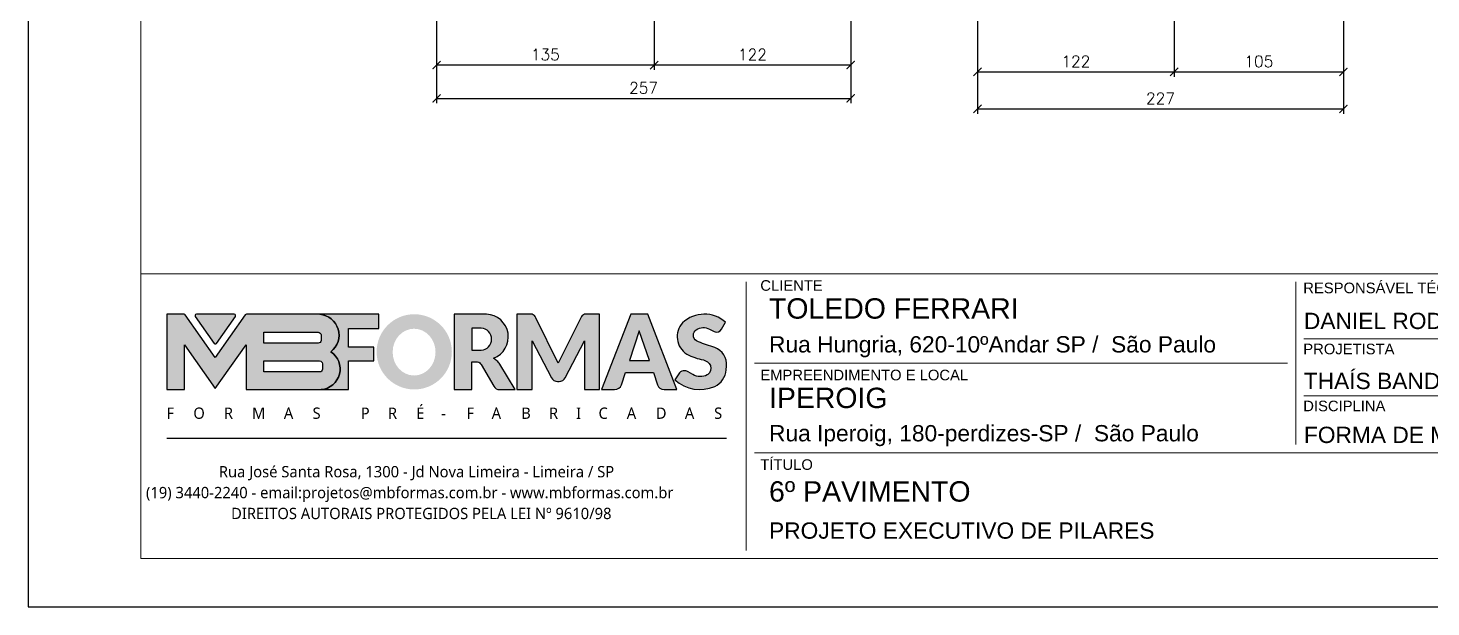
# Model space of a CAD drawing. Extents: x -23436 to 4767, y -4131 to 9755.
# Drawn here: x -15921 to -15051, y -518 to -159 of the extents above; entities that cross this region are included whole.
import ezdxf

# ---------------------------------------------------------------- set-up
doc = ezdxf.new("R2010")
doc.units = 0
doc.header["$PDMODE"] = 2
doc.header["$PDSIZE"] = 10
doc.layers.get('0').update_dxf_attribs({"lineweight": 13})
doc.layers.get('Defpoints').update_dxf_attribs({"lineweight": 13})
doc.layers.add('Cota', color=4, linetype='Continuous')
doc.layers.add('MB Logo', color=254, linetype='Continuous')
doc.layers.add('FOLHA MB', color=7, linetype='Continuous', lineweight=13)
doc.layers.add('Laje_Perimetro', color=7, linetype='Continuous', plot=False)
doc.styles.add('MB_C01', font='arial.ttf', dxfattribs={"height": 1.3})
doc.styles.add('MB_C02', font='arial.ttf', dxfattribs={"height": 2})
doc.styles.add('MB_C03', font='arial.ttf', dxfattribs={"height": 2.5})
doc.styles.add('MtXpl_Lucida_Sans_Un', font='l_10646.ttf')
doc.styles.add('ROMANS', font='romans.shx')
doc.dimstyles.new('Cota Paínel', dxfattribs={"dimtxt": 7, "dimasz": 5, "dimexe": 3, "dimexo": 3, "dimgap": 3, "dimtad": 1, "dimdec": 1, "dimzin": 12, "dimdsep": 46, "dimtxsty": 'ROMANS', "dimblk": 'ARCHTICK', "dimcen": 0, "dimclrd": 4, "dimclre": 4, "dimclrt": 1, "dimadec": 1, "dimazin": 3, "dimtfac": 1, "dimtdec": 1, "dimtmove": 0, "dimatfit": 3, "dimldrblk": 'OBLIQUE', "dimfxl": 0, "dimtolj": 1, "dimtzin": 12, "dimarcsym": 0})

# ---------------------------------------------------------------- blocks, each defined once
blk = doc.blocks.new('MB-NOVO')
at = {"layer": 'MB Logo', "linetype": 'Continuous'}
h = blk.add_hatch(color=256, dxfattribs=at)
h.dxf.hatch_style = 1
h.set_gradient(color1=(242, 132, 69), color2=(247, 180, 141), rotation=90, tint=1)
h.paths.add_polyline_path([(-18529.6, 10980.8), (-18475.7, 10980.8, 0.706757), (-18468.7, 11008, 0.681802), (-18476.7, 11034.9), (-18529.4, 11034.9, 0.243712), (-18530.2, 11034.5), (-18551.7, 11003.9), (-18573.3, 11034.5, 0.243712), (-18574.1, 11034.9), (-18586.5, 11034.9), (-18586.5, 10980.8), (-18573.9, 10980.8), (-18573.9, 11012.9), (-18551.7, 10981.5), (-18529.6, 11012.9)])
h.paths.add_polyline_path([(-18516.8, 11014.1), (-18516.8, 11022), (-18477.8, 11022, -0.414214), (-18475.8, 11020), (-18475.8, 11016.1, -0.414214), (-18477.8, 11014.1)], flags=16)
h.paths.add_polyline_path([(-18516.8, 11001.4), (-18476.8, 11001.4, -0.414214), (-18474.8, 10999.4), (-18474.8, 10995.5, -0.414214), (-18476.8, 10993.5), (-18516.8, 10993.5)], flags=16)
at = {"layer": 'MB Logo', "true_color": 0x262626}
h = blk.add_hatch(color=250, dxfattribs=at)
h.dxf.hatch_style = 1
h.paths.add_polyline_path([(-18537.3, 11033.3, 0.60809), (-18538.1, 11034.9), (-18565.3, 11034.9, 0.60809), (-18566.1, 11033.3), (-18552.5, 11014, 0.518202), (-18550.9, 11014)])
h = blk.add_hatch(color=250, dxfattribs=at)
h.dxf.hatch_style = 1
h.paths.add_polyline_path([(-18456.2, 11011.3), (-18456.2, 11024.6), (-18434.2, 11024.6), (-18434.2, 11034.9), (-18476.7, 11034.9, -0.681802), (-18468.7, 11008, -0.706757), (-18475.7, 10980.8), (-18456.2, 10980.8), (-18456.2, 11001.4), (-18437.8, 11001.4), (-18437.8, 11011.3)])
h = blk.add_hatch(color=250, dxfattribs=at)
h.dxf.hatch_style = 1
h.paths.add_polyline_path([(-18435.9, 11007.9, 1), (-18381.9, 11007.9, 1)])
edge = h.paths.add_edge_path(flags=16)
edge.add_ellipse((-18409, 11007.7), major_axis=(0, 16.8), ratio=0.916255, start_angle=0, end_angle=360)
h = blk.add_hatch(color=250, dxfattribs=at)
h.dxf.hatch_style = 1
h.paths.add_polyline_path([(-18357, 11034.9), (-18380.2, 11034.9), (-18380.2, 10980.8), (-18367.6, 10980.8), (-18367.6, 11000.7), (-18363.4, 11000.7, -0.195765), (-18360.9, 10998.9), (-18351.8, 10983.2, 0.261385), (-18347.5, 10980.8), (-18336.4, 10980.8), (-18347.5, 10999, 0.082429), (-18349.6, 11001.5), (-18351.9, 11003.4, 0.81838)])
h.paths.add_polyline_path([(-18360.8, 11009), (-18367.6, 11009), (-18367.6, 11025), (-18360.8, 11025, -0.92578)], flags=16)
h = blk.add_hatch(color=250, dxfattribs=at)
h.dxf.hatch_style = 1
h.paths.add_polyline_path([(-18286.6, 11015.9), (-18286.6, 10980.8), (-18275.8, 10980.8), (-18275.8, 11034.9), (-18286.6, 11034.9, 0.216647), (-18289.4, 11032.4), (-18305.5, 10999.8), (-18321.6, 11032.7, 0.199908), (-18324.3, 11034.9), (-18335.2, 11034.9), (-18335.2, 10980.8), (-18324.3, 10980.8), (-18324.3, 11015.9), (-18310.4, 10989.3, 0.279644), (-18306, 10986.6, 0.340986), (-18300.5, 10989.3)])
h = blk.add_hatch(color=250, dxfattribs=at)
h.dxf.hatch_style = 1
h.paths.add_polyline_path([(-18274.4, 10980.8), (-18265, 10980.8, 0.322517), (-18260.2, 10984.3), (-18257.3, 10993), (-18237.2, 10993), (-18234.3, 10984.3, 0.322517), (-18229.5, 10980.8), (-18220.3, 10980.8), (-18241.2, 11034.9), (-18253.4, 11034.9)])
h.paths.add_polyline_path([(-18254.4, 11001.6), (-18247.3, 11023), (-18240.1, 11001.6)], flags=16)
h = blk.add_hatch(color=250, dxfattribs=at)
h.dxf.hatch_style = 1
h.paths.add_polyline_path([(-18206, 11024, -0.247671), (-18196.9, 11024.3), (-18193.5, 11022.5, 0.40799), (-18188.2, 11024.1), (-18185.4, 11029.1, 0.392837), (-18216.2, 11028.7, 0.467779), (-18213.3, 11006.3, 0.077523), (-18201.2, 11002.1, -0.214206), (-18196.1, 10997.9, -0.284295), (-18198.2, 10991.4, -0.26924), (-18208.8, 10991.6), (-18212.2, 10993.6, 0.407727), (-18219, 10992.1), (-18221.8, 10987.7, 0.296878), (-18193.2, 10983.1, 0.272251), (-18184.9, 10995.3), (-18184.6, 10997.9, 0.348906), (-18193.7, 11011.2), (-18200.4, 11013.5, -0.045018), (-18205.8, 11015.7, -0.618284)])
at = {"layer": 'MB Logo', "linetype": 'Continuous'}
blk.add_line((-18586.5, 10945.9), (-18184.8, 10945.9), dxfattribs=at)
at = {"layer": 'MB Logo', "color": 23, "linetype": 'Continuous', "true_color": 0xf28445}
for points in [[(-18573.3, 11034.5, 0.243712), (-18574.1, 11034.9), (-18586.5, 11034.9), (-18586.5, 10980.8), (-18573.9, 10980.8), (-18573.9, 11012.9), (-18551.7, 10981.5), (-18529.6, 11012.9), (-18529.6, 10980.8), (-18475.7, 10980.8, 0.706757), (-18468.7, 11008, 0.681802), (-18476.7, 11034.9), (-18529.4, 11034.9, 0.243712), (-18530.2, 11034.5), (-18551.7, 11003.9)], [(-18516.8, 11022), (-18477.8, 11022, -0.414214), (-18475.8, 11020), (-18475.8, 11016.1, -0.414214), (-18477.8, 11014.1), (-18516.8, 11014.1)], [(-18516.8, 11001.4), (-18476.8, 11001.4, -0.414214), (-18474.8, 10999.4), (-18474.8, 10995.5, -0.414214), (-18476.8, 10993.5), (-18516.8, 10993.5)]]:
    blk.add_lwpolyline(points, format="xyb", close=True, dxfattribs=at)
at = {"layer": 'MB Logo', "color": 250, "true_color": 0x262626}
for points in [[(-18537.3, 11033.3, 0.60809), (-18538.1, 11034.9), (-18565.3, 11034.9, 0.60809), (-18566.1, 11033.3), (-18552.5, 11014, 0.518202), (-18550.9, 11014)], [(-18437.8, 11011.3), (-18456.2, 11011.3), (-18456.2, 11024.6), (-18434.2, 11024.6), (-18434.2, 11034.9), (-18476.7, 11034.9, -0.681802), (-18468.7, 11008, -0.706757), (-18475.7, 10980.8), (-18456.2, 10980.8), (-18456.2, 11001.4), (-18437.8, 11001.4)], [(-18347.5, 10980.8), (-18336.4, 10980.8), (-18347.5, 10999, 0.082429), (-18349.6, 11001.5), (-18351.9, 11003.4, 0.81838), (-18357, 11034.9), (-18380.2, 11034.9), (-18380.2, 10980.8), (-18367.6, 10980.8), (-18367.6, 11000.7), (-18363.4, 11000.7, -0.209789), (-18360.8, 10998.7), (-18351.8, 10983.2, 0.261385)], [(-18286.6, 11015.9), (-18286.6, 10980.8), (-18275.8, 10980.8), (-18275.8, 11034.9), (-18286.6, 11034.9, 0.216647), (-18289.4, 11032.4), (-18305.5, 10999.8), (-18321.5, 11032.4, 0.216647), (-18324.3, 11034.9), (-18335.2, 11034.9), (-18335.2, 10980.8), (-18324.3, 10980.8), (-18324.3, 11015.9), (-18310.4, 10989.3, 0.279644), (-18306, 10986.6), (-18304.9, 10986.6, 0.279644), (-18300.5, 10989.3)], [(-18265, 10980.8, 0.322517), (-18260.2, 10984.3), (-18257.3, 10993), (-18237.2, 10993), (-18234.3, 10984.3, 0.322517), (-18229.5, 10980.8), (-18220.3, 10980.8), (-18241.2, 11034.9), (-18253.4, 11034.9), (-18274.4, 10980.8)], [(-18206.2, 11015.9, -0.549626), (-18206.4, 11023.8, -0.258723), (-18196.9, 11024.3), (-18193.5, 11022.5, 0.40799), (-18188.2, 11024.1), (-18185.4, 11029.1, 0.392837), (-18216.2, 11028.7, 0.467779), (-18213.3, 11006.3, 0.077523), (-18201.2, 11002.1, -0.203897), (-18196.3, 10998.2), (-18196.1, 10997.8, -0.267611), (-18198, 10991.6), (-18198.5, 10991.3, -0.261145), (-18208.8, 10991.6), (-18212.2, 10993.6, 0.407727), (-18219, 10992.1), (-18221.8, 10987.7, 0.296878), (-18193.2, 10983.1, 0.265963), (-18184.9, 10994.9), (-18184.7, 10997.6, 0.340466), (-18193.1, 11011), (-18200.4, 11013.5, -0.049298)], [(-18367.6, 11009), (-18360.8, 11009, 0.92578), (-18360.8, 11025), (-18367.6, 11025)]]:
    blk.add_lwpolyline(points, format="xyb", close=True, dxfattribs=at)
blk.add_lwpolyline([(-18247.3, 11023), (-18254.4, 11001.6), (-18240.1, 11001.6)], close=True, dxfattribs=at)
at = {"layer": 'MB Logo', "color": 250, "true_color": 0x262626, "style": 'MtXpl_Lucida_Sans_Un'}
for s, height, p in [('É', 8.12, (-18407.5, 10959.8)), ('F', 8.12, (-18586.8, 10959.8)), ('O', 8.12, (-18567.5, 10959.8)), ('R', 8.12, (-18545.6, 10959.8)), ('M', 8.12, (-18525.4, 10959.8)), ('A', 8.12, (-18502.5, 10959.8)), ('S', 8.12, (-18481.9, 10959.8)), ('P', 8.12, (-18447.3, 10959.8)), ('R', 8.12, (-18427.8, 10959.8)), ('-', 8.12, (-18389.6, 10959.8)), ('F', 8.12, (-18371.4, 10959.8)), ('A', 8.12, (-18353.3, 10959.8)), ('B', 8.12, (-18332.1, 10959.8)), ('R', 8.12, (-18312.2, 10959.8)), ('I', 8.12, (-18292.7, 10959.8)), ('C', 8.12, (-18276.6, 10959.8)), ('A', 8.12, (-18256.3, 10959.8)), ('D', 8.12, (-18235.5, 10959.8)), ('A', 8.12, (-18214.6, 10959.8)), ('S', 8.12, (-18193.6, 10959.8)), ('DIREITOS AUTORAIS PROTEGIDOS PELA LEI Nº 9610/98', 8.122, (-18540.4, 10887.8))]:
    blk.add_text(s, height=height, dxfattribs=at).set_placement(p)
at = {"layer": 'MB Logo', "style": 'MtXpl_Lucida_Sans_Un'}
for s, p in [('Rua José Santa Rosa, 1300 - Jd Nova Limeira - Limeira / SP', (-18549.2, 10917.8)), ('(19) 3440-2240 - email:projetos@mbformas.com.br - www.mbformas.com.br', (-18601.5, 10902.8))]:
    blk.add_text(s, height=8.122, dxfattribs=at).set_placement(p)
blk = doc.blocks.new('A$C169d8357')
at = {"layer": 'FOLHA MB', "color": 1}
for p, q in [((1109.82, 356.72), (70, 356.72)), ((445.65, 351.67), (445.65, 184.99)), ((786.55, 351.67), (786.55, 250.65)), ((938.09, 316.32), (791.61, 316.32)), ((781.5, 301.16), (450.7, 301.16)), ((938.09, 280.96), (791.61, 280.96)), ((938.09, 245.6), (450.7, 245.6))]:
    blk.add_line(p, q, dxfattribs=at)
for points in [[(0, 1199.94), (0, 149.94), (1485.02, 149.94), (1485.02, 1199.94)], [(70, 1169.94), (70, 179.94), (1455.02, 179.94), (1455.02, 1169.94)]]:
    blk.add_lwpolyline(points, close=True, dxfattribs=at)
at = {"layer": 'MB Logo', "xscale": 0.8642040370897565, "yscale": 0.8642040370897565, "zscale": 0.8642040370897565}
blk.add_blockref('MB-NOVO', (16148.65, -9204.85), dxfattribs=at)
at = {"layer": 'FOLHA MB', "color": 6}
for s, height, style, p in [('CLIENTE', 6.566, 'MB_C01', (454.33, 346.12)), ('RESPONSÁVEL TÉCNICO', 6.5663, 'MB_C01', (791.21, 344.6)), ('Rua Hungria, 620-10ºAndar SP /  São Paulo', 10.102, 'MB_C02', (459.73, 307.83)), ('PROJETISTA', 6.566, 'MB_C01', (791.21, 306.72)), ('EMPREENDIMENTO E LOCAL', 6.5663, 'MB_C01', (454.33, 290.56)), ('DISCIPLINA', 6.566, 'MB_C01', (791.21, 271.36)), ('Rua Iperoig, 180-perdizes-SP /  São Paulo', 10.102, 'MB_C02', (459.73, 252.69)), ('TÍTULO', 6.566, 'MB_C01', (454.33, 234.99)), ('PROJETO EXECUTIVO DE PILARES', 10.102, 'MB_C02', (459.73, 192.28))]:
    blk.add_text(s, height=height, dxfattribs=dict(at, style=style)).set_placement(p)
at = {"layer": 'FOLHA MB', "color": 5}
for s, height, style, p in [('TOLEDO FERRARI', 12.6276, 'MB_C03', (459.73, 328.83)), ('DANIEL RODRIGUES', 10.102, 'MB_C02', (791.61, 322.38)), ('THAÍS BANDEIRA', 10.102, 'MB_C02', (791.51, 285.11)), ('IPEROIG', 12.628, 'MB_C03', (459.73, 273.34)), ('FORMA DE MADEIRA', 10.102, 'MB_C02', (791.61, 251.66)), ('6º PAVIMENTO', 12.6276, 'MB_C03', (459.73, 215.3))]:
    blk.add_text(s, height=height, dxfattribs=dict(at, style=style)).set_placement(p)
blk = doc.blocks.new('_ArchTick')
at = {"color": 0, "linetype": 'ByBlock', "const_width": 0.15}
blk.add_lwpolyline([(-0.5, -0.5), (0.5, 0.5)], dxfattribs=at)
blk = doc.blocks.new('*D753')
at = {"layer": 'Cota', "color": 4, "lineweight": -2, "transparency": 16777216}
for p, q in [((-15332.26, -132.21), (-15332.26, -188.76)), ((-15210.26, -132.21), (-15210.26, -188.76)), ((-15332.26, -185.76), (-15210.26, -185.76))]:
    blk.add_line(p, q, dxfattribs=at)
at = {"layer": 'Defpoints', "color": 0, "transparency": 16777216}
for p in [(-15332.26, -129.21), (-15210.26, -129.21), (-15210.26, -185.76)]:
    blk.add_point(p, dxfattribs=at)
at = {"layer": 'Cota', "color": 4, "lineweight": -2, "transparency": 16777216, "xscale": 5, "yscale": 5, "zscale": 5, "rotation": 180}
blk.add_blockref('_ArchTick', (-15332.26, -185.76), dxfattribs=at)
at = {"layer": 'Cota', "color": 4, "lineweight": -2, "transparency": 16777216, "xscale": 5, "yscale": 5, "zscale": 5}
blk.add_blockref('_ArchTick', (-15210.26, -185.76), dxfattribs=at)
at = {"layer": 'Cota', "color": 1, "transparency": 16777216, "insert": (-15271.26, -179.26), "char_height": 7, "attachment_point": 5, "style": 'ROMANS'}
blk.add_mtext('\\A1;122', dxfattribs=at)
blk = doc.blocks.new('_OBLIQUE')
at = {"color": 0, "linetype": 'ByBlock', "lineweight": -2}
for p, q in [((0, 0), (-1, 0)), ((-0.5, -0.5), (0.5, 0.5))]:
    blk.add_line(p, q, dxfattribs=at)
blk = doc.blocks.new('*D754')
at = {"layer": 'Cota', "color": 4, "lineweight": -2, "transparency": 16777216}
for p, q in [((-15210.26, -132.21), (-15210.26, -188.76)), ((-15105.26, -132.21), (-15105.26, -188.76)), ((-15210.26, -185.76), (-15105.26, -185.76))]:
    blk.add_line(p, q, dxfattribs=at)
at = {"layer": 'Defpoints', "color": 0, "transparency": 16777216}
for p in [(-15210.26, -129.21), (-15105.26, -129.21), (-15105.26, -185.76)]:
    blk.add_point(p, dxfattribs=at)
at = {"layer": 'Cota', "color": 4, "lineweight": -2, "transparency": 16777216, "xscale": 5, "yscale": 5, "zscale": 5, "rotation": 180}
blk.add_blockref('_ArchTick', (-15210.26, -185.76), dxfattribs=at)
at = {"layer": 'Cota', "color": 4, "lineweight": -2, "transparency": 16777216, "xscale": 5, "yscale": 5, "zscale": 5}
blk.add_blockref('_ArchTick', (-15105.26, -185.76), dxfattribs=at)
at = {"layer": 'Cota', "color": 1, "transparency": 16777216, "insert": (-15157.76, -179.26), "char_height": 7, "attachment_point": 5, "style": 'ROMANS'}
blk.add_mtext('\\A1;105', dxfattribs=at)
blk = doc.blocks.new('*D755')
at = {"layer": 'Cota', "color": 4, "lineweight": -2, "transparency": 16777216}
for p, q in [((-15332.26, -132.21), (-15332.26, -211.69)), ((-15105.26, -132.21), (-15105.26, -211.69)), ((-15332.26, -208.69), (-15105.26, -208.69))]:
    blk.add_line(p, q, dxfattribs=at)
at = {"layer": 'Defpoints', "color": 0, "transparency": 16777216}
for p in [(-15332.26, -129.21), (-15105.26, -129.21), (-15105.26, -208.69)]:
    blk.add_point(p, dxfattribs=at)
at = {"layer": 'Cota', "color": 4, "lineweight": -2, "transparency": 16777216, "xscale": 5, "yscale": 5, "zscale": 5, "rotation": 180}
blk.add_blockref('_ArchTick', (-15332.26, -208.69), dxfattribs=at)
at = {"layer": 'Cota', "color": 4, "lineweight": -2, "transparency": 16777216, "xscale": 5, "yscale": 5, "zscale": 5}
blk.add_blockref('_ArchTick', (-15105.26, -208.69), dxfattribs=at)
at = {"layer": 'Cota', "color": 1, "transparency": 16777216, "insert": (-15218.76, -202.19), "char_height": 7, "attachment_point": 5, "style": 'ROMANS'}
blk.add_mtext('\\A1;227', dxfattribs=at)
blk = doc.blocks.new('*D758')
at = {"layer": 'Cota', "color": 4, "lineweight": -2, "transparency": 16777216}
for p, q in [((-15667.96, -132.21), (-15667.96, -205.22)), ((-15410.96, -132.21), (-15410.96, -205.22)), ((-15667.96, -202.22), (-15410.96, -202.22))]:
    blk.add_line(p, q, dxfattribs=at)
at = {"layer": 'Defpoints', "color": 0, "transparency": 16777216}
for p in [(-15667.96, -129.21), (-15410.96, -129.21), (-15410.96, -202.22)]:
    blk.add_point(p, dxfattribs=at)
at = {"layer": 'Cota', "color": 4, "lineweight": -2, "transparency": 16777216, "xscale": 5, "yscale": 5, "zscale": 5, "rotation": 180}
blk.add_blockref('_ArchTick', (-15667.96, -202.22), dxfattribs=at)
at = {"layer": 'Cota', "color": 4, "lineweight": -2, "transparency": 16777216, "xscale": 5, "yscale": 5, "zscale": 5}
blk.add_blockref('_ArchTick', (-15410.96, -202.22), dxfattribs=at)
at = {"layer": 'Cota', "color": 1, "transparency": 16777216, "insert": (-15539.46, -195.72), "char_height": 7, "attachment_point": 5, "style": 'ROMANS'}
blk.add_mtext('\\A1;257', dxfattribs=at)
blk = doc.blocks.new('*D760')
at = {"layer": 'Cota', "color": 4, "lineweight": -2, "transparency": 16777216}
for p, q in [((-15532.93, -132.21), (-15532.93, -184.52)), ((-15410.96, -132.21), (-15410.96, -184.52)), ((-15410.96, -181.52), (-15532.93, -181.52))]:
    blk.add_line(p, q, dxfattribs=at)
at = {"layer": 'Defpoints', "color": 0, "transparency": 16777216}
for p in [(-15532.93, -129.21), (-15410.96, -129.21), (-15532.93, -181.52)]:
    blk.add_point(p, dxfattribs=at)
at = {"layer": 'Cota', "color": 4, "lineweight": -2, "transparency": 16777216, "xscale": 5, "yscale": 5, "zscale": 5, "rotation": 180}
blk.add_blockref('_ArchTick', (-15532.93, -181.52), dxfattribs=at)
at = {"layer": 'Cota', "color": 4, "lineweight": -2, "transparency": 16777216, "xscale": 5, "yscale": 5, "zscale": 5}
blk.add_blockref('_ArchTick', (-15410.96, -181.52), dxfattribs=at)
at = {"layer": 'Cota', "color": 1, "transparency": 16777216, "insert": (-15471.94, -175.02), "char_height": 7, "attachment_point": 5, "style": 'ROMANS'}
blk.add_mtext('\\A1;122', dxfattribs=at)
blk = doc.blocks.new('*D761')
at = {"layer": 'Cota', "color": 4, "lineweight": -2, "transparency": 16777216}
for p, q in [((-15667.96, -129.01), (-15667.96, -184.52)), ((-15532.93, -132.21), (-15532.93, -184.52)), ((-15532.93, -181.52), (-15667.96, -181.52))]:
    blk.add_line(p, q, dxfattribs=at)
at = {"layer": 'Defpoints', "color": 0, "transparency": 16777216}
for p in [(-15667.96, -126.01), (-15532.93, -129.21), (-15667.96, -181.52)]:
    blk.add_point(p, dxfattribs=at)
at = {"layer": 'Cota', "color": 4, "lineweight": -2, "transparency": 16777216, "xscale": 5, "yscale": 5, "zscale": 5, "rotation": 180}
blk.add_blockref('_ArchTick', (-15667.96, -181.52), dxfattribs=at)
at = {"layer": 'Cota', "color": 4, "lineweight": -2, "transparency": 16777216, "xscale": 5, "yscale": 5, "zscale": 5}
blk.add_blockref('_ArchTick', (-15532.93, -181.52), dxfattribs=at)
at = {"layer": 'Cota', "color": 1, "transparency": 16777216, "insert": (-15600.44, -175.02), "char_height": 7, "attachment_point": 5, "style": 'ROMANS'}
blk.add_mtext('\\A1;135', dxfattribs=at)

msp = doc.modelspace()

# ---------------------------------------------------------------- linework, layer by layer
at = {"layer": 'Laje_Perimetro'}
msp.add_lwpolyline([(-14436.356, 532.259), (-15921.377, 532.259), (-15921.377, -517.741), (-14436.356, -517.741)], close=True, dxfattribs=at)

# ---------------------------------------------------------------- block references
at = {"layer": 'MB Logo'}
msp.add_blockref('A$C169d8357', (-15921.377, -667.679), dxfattribs=at)

# ---------------------------------------------------------------- dimensions: what is measured, and where the dimension line sits
at = {"layer": 'Cota', "color": 2}
for base, p1, p2, picture, middle in [((-15667.962, -181.522), (-15532.926, -129.21), (-15667.962, -126.01), '*D761', (-15600.444, -175.022)), ((-15410.962, -202.221), (-15667.962, -129.21), (-15410.962, -129.21), '*D758', (-15539.462, -195.721)), ((-15532.926, -181.522), (-15410.962, -129.21), (-15532.926, -129.21), '*D760', (-15471.944, -175.022)), ((-15210.259, -185.762), (-15332.259, -129.21), (-15210.259, -129.21), '*D753', (-15271.259, -179.262)), ((-15105.259, -208.687), (-15332.259, -129.21), (-15105.259, -129.21), '*D755', (-15218.759, -202.187)), ((-15105.259, -185.762), (-15210.259, -129.21), (-15105.259, -129.21), '*D754', (-15157.759, -179.262))]:
    dim = msp.add_linear_dim(base=base, p1=p1, p2=p2, dimstyle='Cota Paínel', dxfattribs=at)
    dim.commit()
    dim.dimension.update_dxf_attribs({"geometry": picture, "text_midpoint": middle})

doc.saveas('drawing.dxf')
